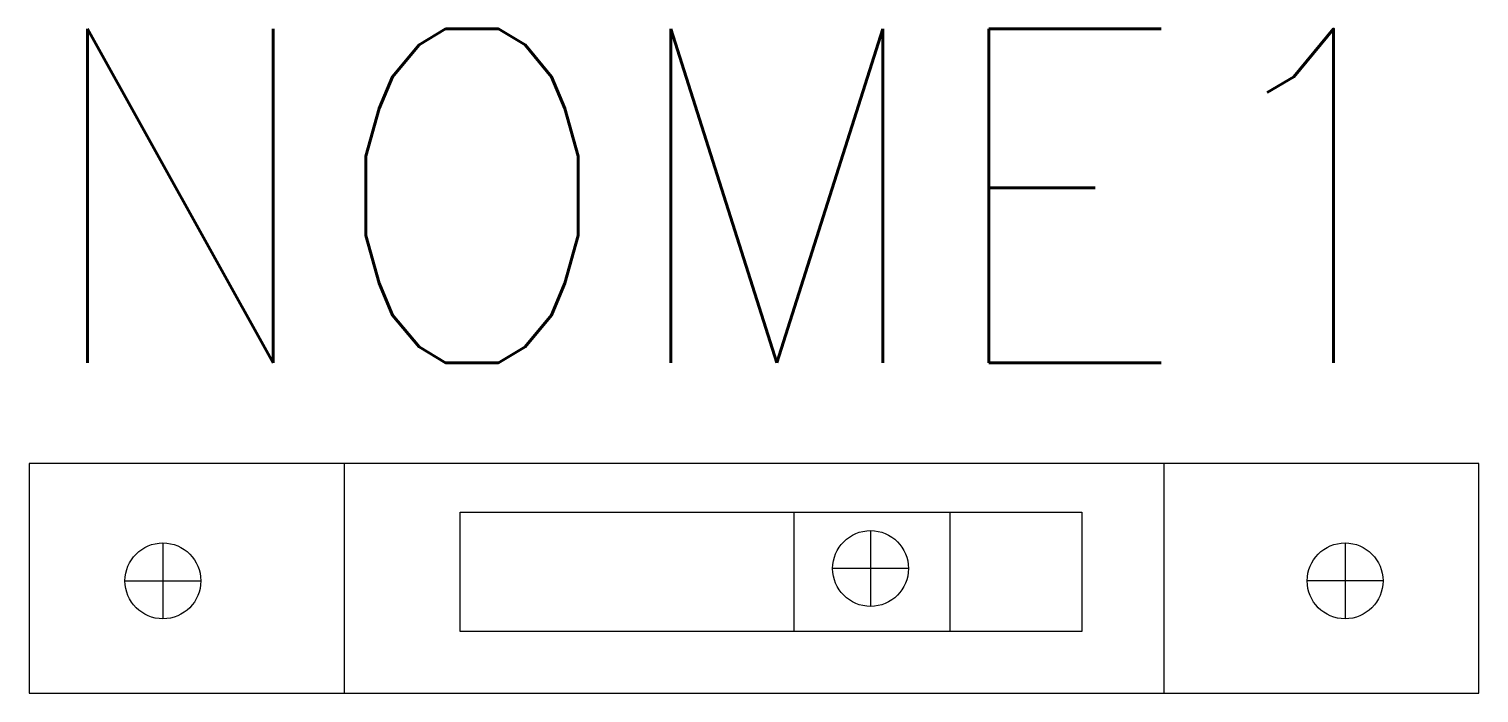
# Model space of a CAD drawing. Header units: millimetres. Extents: x 0 to 5.56, y -0.88 to 1.67.
import ezdxf
from ezdxf.enums import TextEntityAlignment as Align

# ---------------------------------------------------------------- set-up
doc = ezdxf.new("R2010")
doc.units = ezdxf.units.MM
doc.styles.add('ROMANS', font='romans', dxfattribs={"height": 2})

msp = doc.modelspace()

# ---------------------------------------------------------------- linework, layer by layer
at = {"color": 7}
for p, q in [((1.2088, 0), (1.2088, -0.88)), ((4.3512, 0), (4.3512, -0.88)), ((2.9324, -0.1868), (2.9324, -0.6444)), ((3.5309, -0.1868), (3.5309, -0.6444)), ((3.2269, -0.2571), (3.2269, -0.5479)), ((0.5135, -0.3046), (0.5135, -0.5954)), ((5.0465, -0.3046), (5.0465, -0.5954)), ((3.3723, -0.4025), (3.0816, -0.4025)), ((0.3681, -0.45), (0.6589, -0.45)), ((5.1919, -0.45), (4.9011, -0.45))]:
    msp.add_line(p, q, dxfattribs=at)
for points in [[(0, -0.88), (5.56, -0.88), (5.56, 0), (0, 0)], [(1.6532, -0.1868), (4.037, -0.1868), (4.037, -0.6444), (1.6532, -0.6444)]]:
    msp.add_lwpolyline(points, close=True, dxfattribs=at)
for centre in [(3.2269, -0.4025), (0.5135, -0.45), (5.0465, -0.45)]:
    msp.add_circle(centre, 0.1454, dxfattribs=at)

# ---------------------------------------------------------------- texts
at = {"color": 9, "style": 'ROMANS', "width": 0.910446}
msp.add_attdef('NOME1', text='', height=1.28, dxfattribs=at).set_placement((0.0215, 0.3863), (5.4599, 0.3863), align=Align.FIT)

doc.saveas('drawing.dxf')
